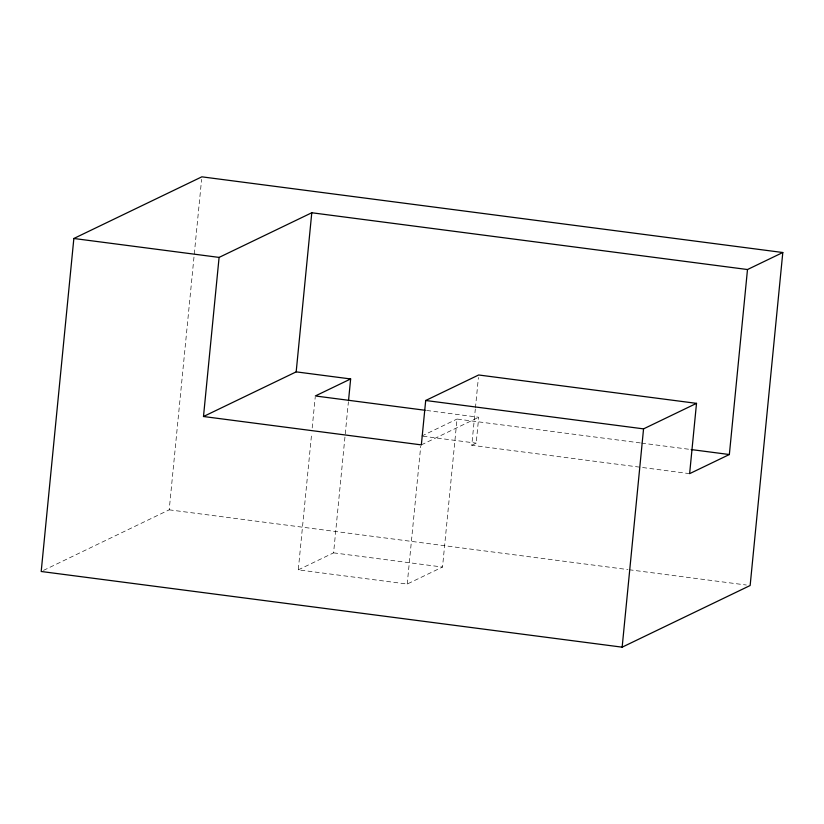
<?xml version="1.0" encoding="UTF-8"?>
<svg xmlns="http://www.w3.org/2000/svg" width="824" height="824" viewBox="0 0 824 824"><rect width="100%" height="100%" fill="white"/><g stroke="black" fill="none" stroke-linecap="round" stroke-linejoin="round"><path stroke-width="0.62" stroke-dasharray="4.12 3.09" d="M43.507 570.373L169.198 509.829L201.602 179.385M640.269 442.921L457.032 419.045L442.519 567.046L407.211 584.051L298.278 569.858L311.699 433.043M312.193 427.934L315.211 397.24M298.278 569.858L333.586 552.852L348.387 401.968M407.211 584.051L420.724 446.258M689.626 473.656L471.771 445.279L475.304 409.229M475.427 407.962L478.414 377.516M471.771 445.279L476.179 443.147L478.723 417.253L426.389 410.434M421.723 436.051L457.032 419.045M421.342 444.888L478.723 417.253M641.546 443.085L689.904 449.389M422.99 436.215L476.179 443.147M169.198 509.829L627.847 569.58M629.114 569.745L746.328 585.019M333.586 552.852L442.519 567.046"/><path stroke-width="1.24" d="M73.851 238.486L41.2 571.485L622.151 647.17L750.149 585.514L782.8 252.515L201.849 176.83L73.851 238.486L219.091 257.407L311.781 212.757L747.492 269.53L782.8 252.515M747.492 269.53L729.353 454.529L689.626 473.656L696.517 403.358L478.662 374.982L425.699 400.495L421.342 444.888L203.487 416.511L219.091 257.407M203.487 416.511L296.177 371.861L311.781 212.757M348.511 400.691L350.643 378.958L296.177 371.861M622.151 647.17L643.554 428.871L696.517 403.358M350.643 378.958L315.334 395.963L425.112 410.27M425.699 400.495L643.554 428.871M691.171 449.554L729.353 454.529"/></g></svg>
